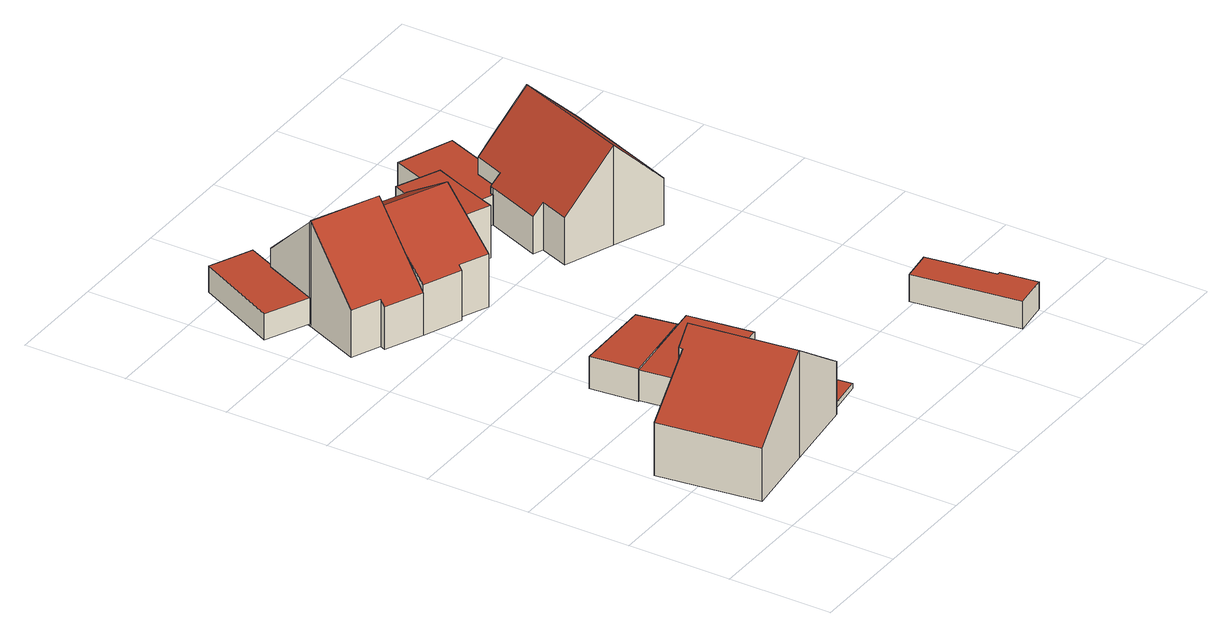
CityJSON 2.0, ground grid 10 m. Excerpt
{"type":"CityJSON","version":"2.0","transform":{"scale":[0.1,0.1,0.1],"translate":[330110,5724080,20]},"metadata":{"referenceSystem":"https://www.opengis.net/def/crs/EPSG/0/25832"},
"CityObjects":{
"building1":{"type":"Building","attributes":{"Geometrietyp2DReferenz":"3000","Gemeindeschluessel":"05170048","function":"31001_1010","roofType":"3100","measuredHeight":10.7},"address":[{"country":"Germany","locality":"Wesel","thoroughfareNumber":"3","thoroughfareName":"Kapellenweg"}],"geometry":[{"type":"Solid","lod":"2","boundaries":[[[[0,1,2,3]],[[4,5,1,0]],[[6,7,5,4]],[[8,9,7,6]],[[10,11,9,8]],[[12,13,11,10]],[[14,15,13,12]],[[16,17,15,14]],[[18,19,17,16]],[[20,21,19,18]],[[22,23,21,20]],[[3,2,23,22]],[[8,6,4,0,3,10]],[[22,20,18,16,14,12,10,3]],[[1,5,7,9,11,13,15,17,19,21,23,2]]]],"semantics":{"surfaces":[{"type":"WallSurface"},{"type":"RoofSurface"},{"type":"GroundSurface"}],"values":[[0,0,0,0,0,0,0,0,0,0,0,0,1,1,2]]}}]},
"building2":{"type":"Building","attributes":{"Geometrietyp2DReferenz":"3000","Gemeindeschluessel":"05170048","function":"51009_1610","roofType":"1000","measuredHeight":3.19},"geometry":[{"type":"Solid","lod":"2","boundaries":[[[[24,25,26,27]],[[28,29,25,24]],[[30,31,29,28]],[[27,26,31,30]],[[28,24,27,30]],[[25,29,31,26]]]],"semantics":{"surfaces":[{"type":"WallSurface"},{"type":"RoofSurface"},{"type":"GroundSurface"}],"values":[[0,0,0,0,1,2]]}}]},
"building3":{"type":"Building","attributes":{"Geometrietyp2DReferenz":"3000","Gemeindeschluessel":"05170048","function":"31001_2463","roofType":"1000","measuredHeight":2.99},"address":[{"country":"Germany","locality":"Wesel","thoroughfareNumber":"3","thoroughfareName":"Kapellenweg"}],"geometry":[{"type":"Solid","lod":"2","boundaries":[[[[32,33,34,35]],[[36,37,33,32]],[[38,39,37,36]],[[40,41,39,38]],[[42,43,41,40]],[[35,34,43,42]],[[40,38,36,32,35,42]],[[33,37,39,41,43,34]]]],"semantics":{"surfaces":[{"type":"WallSurface"},{"type":"RoofSurface"},{"type":"GroundSurface"}],"values":[[0,0,0,0,0,0,1,2]]}}]},
"building4":{"type":"Building","attributes":{"Geometrietyp2DReferenz":"3000","Gemeindeschluessel":"05170048","function":"51009_1610","roofType":"9999","measuredHeight":0.499},"geometry":[{"type":"Solid","lod":"2","boundaries":[[[[44,45,46,47]],[[45,48,49,46]],[[44,50,48,45]],[[47,51,50,44]],[[46,49,51,47]],[[48,50,51,49]]]],"semantics":{"surfaces":[{"type":"RoofSurface"},{"type":"WallSurface"},{"type":"GroundSurface"}],"values":[[0,1,1,1,1,2]]}}]},
"building5":{"type":"Building","attributes":{"Geometrietyp2DReferenz":"3000","Gemeindeschluessel":"05170048","function":"31001_2463","roofType":"1000","measuredHeight":2.67},"address":[{"country":"Germany","locality":"Wesel","thoroughfareNumber":"22","thoroughfareName":"Papenweg"}],"geometry":[{"type":"Solid","lod":"2","boundaries":[[[[52,53,54,55]],[[56,57,53,52]],[[58,59,57,56]],[[60,61,59,58]],[[62,63,61,60]],[[55,54,63,62]],[[60,58,56,52,55,62]],[[53,57,59,61,63,54]]]],"semantics":{"surfaces":[{"type":"WallSurface"},{"type":"RoofSurface"},{"type":"GroundSurface"}],"values":[[0,0,0,0,0,0,1,2]]}}]},
"building6":{"type":"Building","attributes":{"Geometrietyp2DReferenz":"3000","Gemeindeschluessel":"05170048","function":"31001_1010","roofType":"3100","measuredHeight":10.44},"address":[{"country":"Germany","locality":"Wesel","thoroughfareNumber":"22","thoroughfareName":"Papenweg"}],"geometry":[{"type":"Solid","lod":"2","boundaries":[[[[64,65,66,67]],[[68,69,65,64]],[[70,71,69,68]],[[72,73,71,70]],[[74,75,73,72]],[[76,77,75,74]],[[78,79,77,76]],[[80,81,79,78]],[[82,83,81,80]],[[67,66,83,82]],[[76,74,72,70,68,78]],[[64,67,82,80,78,68]],[[65,69,71,73,75,77,79,81,83,66]]]],"semantics":{"surfaces":[{"type":"WallSurface"},{"type":"RoofSurface"},{"type":"GroundSurface"}],"values":[[0,0,0,0,0,0,0,0,0,0,1,1,2]]}}]},
"building7":{"type":"Building","attributes":{"Geometrietyp2DReferenz":"3000","Gemeindeschluessel":"05170048","function":"31001_1010","roofType":"3100","measuredHeight":9.38},"address":[{"country":"Germany","locality":"Wesel","thoroughfareNumber":"24","thoroughfareName":"Papenweg"}],"geometry":[{"type":"Solid","lod":"2","boundaries":[[[[84,85,86,87]],[[88,89,85,84]],[[90,91,89,88]],[[92,71,91,90]],[[93,69,71,92]],[[94,65,69,93]],[[95,96,65,94]],[[97,98,96,95]],[[99,100,98,97]],[[87,86,100,99]],[[92,90,88,84,87,93]],[[99,97,95,94,93,87]],[[85,89,91,71,69,65,96,98,100,86]]]],"semantics":{"surfaces":[{"type":"WallSurface"},{"type":"RoofSurface"},{"type":"GroundSurface"}],"values":[[0,0,0,0,0,0,0,0,0,0,1,1,2]]}}]},
"building8":{"type":"Building","attributes":{"Geometrietyp2DReferenz":"3000","Gemeindeschluessel":"05170048","function":"31001_2463","roofType":"1000","measuredHeight":5.17},"address":[{"country":"Germany","locality":"Wesel","thoroughfareNumber":"24","thoroughfareName":"Papenweg"}],"geometry":[{"type":"Solid","lod":"2","boundaries":[[[[95,101,102,97]],[[103,104,101,95]],[[105,106,104,103]],[[107,108,106,105]],[[109,110,108,107]],[[111,112,110,109]],[[97,102,112,111]],[[109,107,105,103,95,97,111]],[[101,104,106,108,110,112,102]]]],"semantics":{"surfaces":[{"type":"WallSurface"},{"type":"RoofSurface"},{"type":"GroundSurface"}],"values":[[0,0,0,0,0,0,0,1,2]]}}]},
"building9":{"type":"Building","attributes":{"Geometrietyp2DReferenz":"3000","Gemeindeschluessel":"05170048","function":"31001_2463","roofType":"1000","measuredHeight":2.74},"address":[{"country":"Germany","locality":"Wesel","thoroughfareNumber":"15","thoroughfareName":"Papenweg"}],"geometry":[{"type":"Solid","lod":"2","boundaries":[[[[113,114,115,116]],[[117,118,114,113]],[[119,120,118,117]],[[121,122,120,119]],[[123,124,122,121]],[[116,115,124,123]],[[121,119,117,113,116,123]],[[114,118,120,122,124,115]]]],"semantics":{"surfaces":[{"type":"WallSurface"},{"type":"RoofSurface"},{"type":"GroundSurface"}],"values":[[0,0,0,0,0,0,1,2]]}}]},
"building10":{"type":"Building","attributes":{"Geometrietyp2DReferenz":"3000","Gemeindeschluessel":"05170048","function":"31001_2463","roofType":"1000","measuredHeight":2.99},"address":[{"country":"Germany","locality":"Wesel","thoroughfareNumber":"26","thoroughfareName":"Papenweg"}],"geometry":[{"type":"Solid","lod":"2","boundaries":[[[[125,126,106,127]],[[128,129,126,125]],[[130,131,129,128]],[[132,133,131,130]],[[134,135,133,132]],[[136,137,135,134]],[[138,139,137,136]],[[140,108,139,138]],[[127,106,108,140]],[[138,136,134,132,130,128,125,127,140]],[[126,129,131,133,135,137,139,108,106]]]],"semantics":{"surfaces":[{"type":"WallSurface"},{"type":"RoofSurface"},{"type":"GroundSurface"}],"values":[[0,0,0,0,0,0,0,0,0,1,2]]}}]},
"building11":{"type":"Building","attributes":{"Geometrietyp2DReferenz":"3000","Gemeindeschluessel":"05170048","function":"31001_1010","roofType":"3100","measuredHeight":9.91},"address":[{"country":"Germany","locality":"Wesel","thoroughfareNumber":"26","thoroughfareName":"Papenweg"}],"geometry":[{"type":"Solid","lod":"2","boundaries":[[[[141,135,137,142]],[[143,133,135,141]],[[144,131,133,143]],[[145,146,131,144]],[[147,148,146,145]],[[149,150,148,147]],[[151,152,150,149]],[[153,154,152,151]],[[155,156,154,153]],[[157,158,156,155]],[[159,139,158,157]],[[142,137,139,159]],[[144,143,141,142,159,157,155,153,151,145]],[[149,147,145,151]],[[135,133,131,146,148,150,152,154,156,158,139,137]]]],"semantics":{"surfaces":[{"type":"WallSurface"},{"type":"RoofSurface"},{"type":"GroundSurface"}],"values":[[0,0,0,0,0,0,0,0,0,0,0,0,1,1,2]]}}]}
},
"vertices":[
[18,41,58],[18,41,5],[93,51,5],[93,51,112],[5,140,58],[5,140,5],[61,147,99],[61,147,5],[61,151,99],[61,151,5],[80,154,112],[80,154,5],[90,155,105],[90,155,5],[91,151,105],[91,151,5],[103,153,96],[103,153,5],[155,159,58],[155,159,5],[155,157,58],[155,157,5],[168,61,58],[168,61,5],
[173,222,39],[173,222,7],[167,260,7],[167,260,39],[95,212,39],[95,212,7],[90,258,39],[90,258,7],
[190,224,38],[190,224,8],[95,212,8],[95,212,38],[198,161,38],[198,161,8],[155,157,38],[155,157,8],[155,159,38],[155,159,8],[103,153,38],[103,153,8],
[168,63,14],[205,68,14],[194,154,14],[156,150,14],[205,68,9],[194,154,9],[168,63,9],[156,150,9],
[49,610,34],[49,610,8],[9,530,8],[9,530,34],[90,592,34],[90,592,8],[77,564,34],[77,564,8],[75,565,34],[75,565,8],[51,511,34],[51,511,8],
[139,537,53],[139,537,6],[77,564,6],[77,564,52],[115,482,111],[115,482,6],[89,422,48],[89,422,6],[53,438,48],[53,438,6],[55,443,53],[55,443,6],[27,455,53],[27,455,6],[51,510,111],[51,510,6],[51,511,109],[51,511,6],[75,565,53],[75,565,6],
[156,399,59],[156,399,6],[179,454,6],[179,454,100],[128,411,59],[128,411,6],[126,407,56],[126,407,6],[89,422,56],[115,482,100],[139,537,59],[200,510,59],[200,510,6],[203,509,59],[203,509,6],[180,456,99],[180,456,6],
[200,510,7],[203,509,7],[205,522,59],[205,522,7],[247,504,59],[247,504,7],[236,476,59],[236,476,7],[222,438,59],[222,438,7],[180,456,59],[180,456,7],
[397,42,31],[397,42,4],[394,42,4],[394,42,31],[402,6,31],[402,6,4],[368,1,31],[368,1,4],[354,105,31],[354,105,4],[384,109,31],[384,109,4],
[268,559,37],[268,559,7],[247,504,37],[322,539,37],[322,539,7],[302,487,37],[302,487,7],[288,492,37],[288,492,7],[277,463,37],[277,463,7],[268,467,37],[268,467,7],[267,464,37],[267,464,7],[236,476,37],
[277,463,54],[268,467,44],[288,492,54],[302,487,69],[337,474,106],[337,474,7],[387,455,54],[387,455,7],[343,342,54],[343,342,7],[294,361,106],[294,361,7],[245,379,54],[245,379,7],[256,407,54],[256,407,7],[246,411,44],[246,411,7],[267,464,44]
]}
